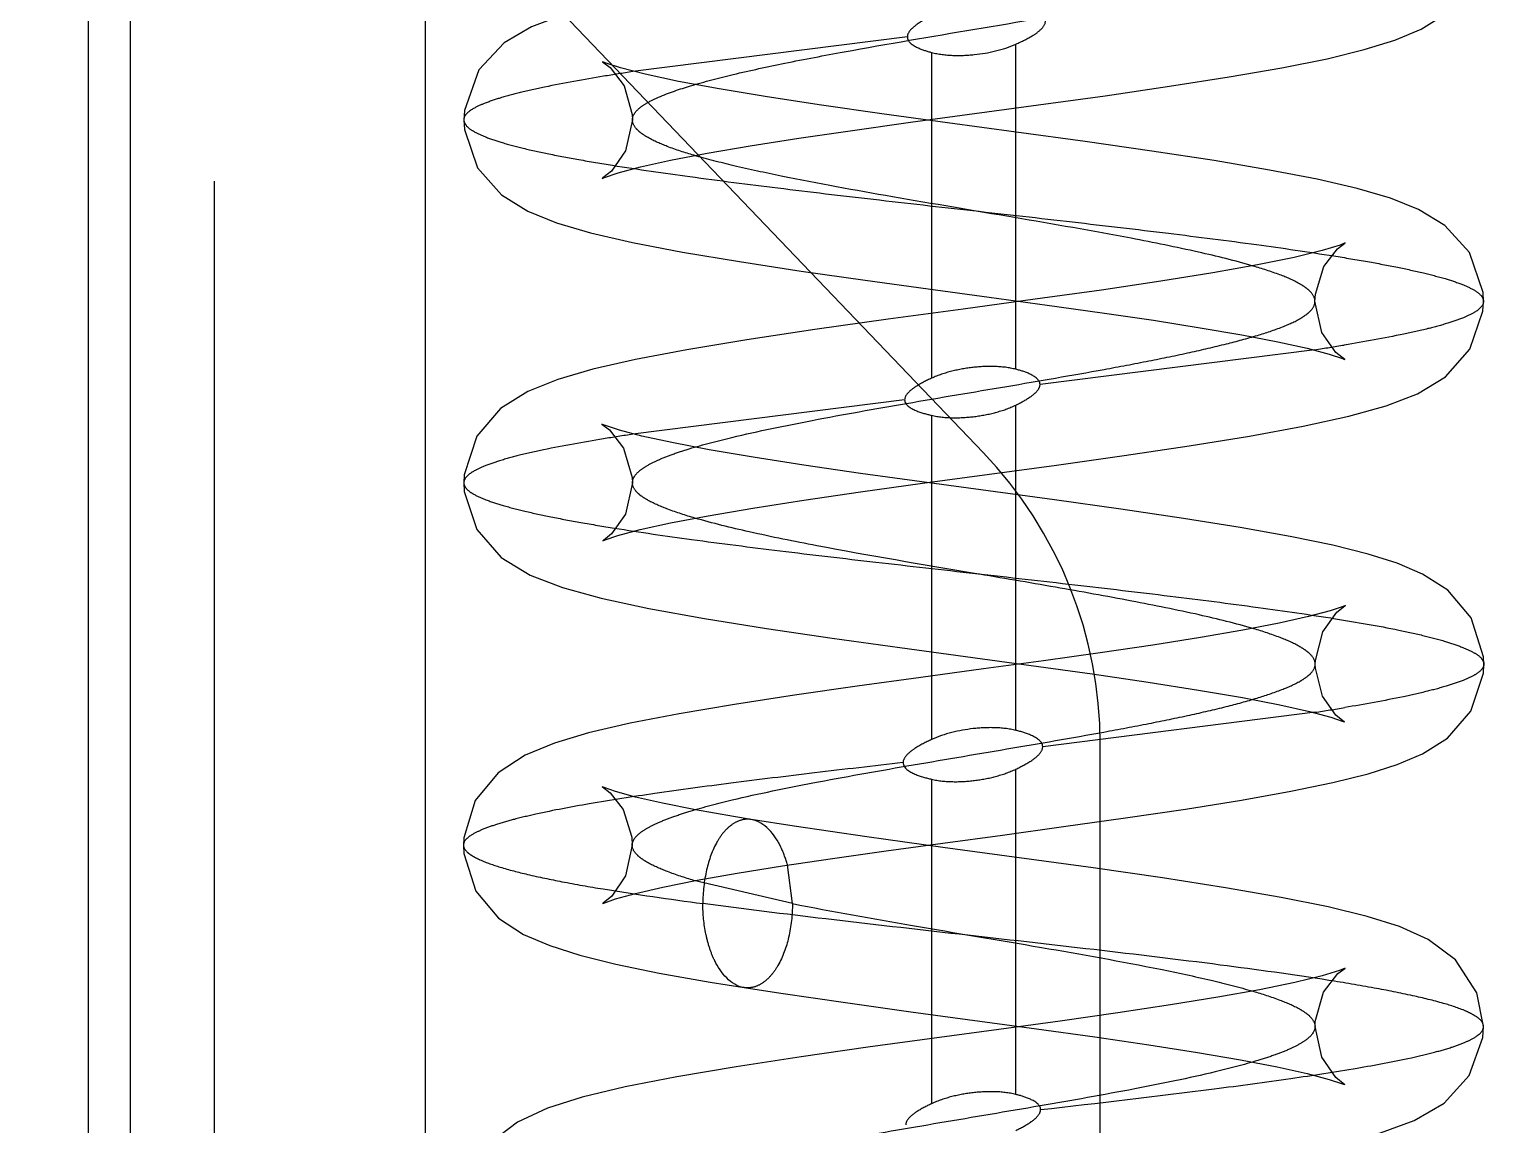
# Model space of a CAD drawing. Header units: inches. Extents: x 0 to 8.3, y 0 to 11.7.
# Drawn here: x 3.0882 to 3.1562, y 1.1233 to 1.1744 of the extents above; entities that cross this region are included whole.
import ezdxf

# ---------------------------------------------------------------- set-up
doc = ezdxf.new("R2010")
doc.units = ezdxf.units.IN
doc.header["$LTSCALE"] = 0.7622047244
doc.header["$MEASUREMENT"] = 0
doc.linetypes.add('HIDDEN', pattern=[0.2, 0.1, -0.1])
doc.layers.add('03__ASM_ALL_CURVES', color=7, linetype='CONTINUOUS')
doc.layers.add('DEFAULT_2', color=8, linetype='HIDDEN')

msp = doc.modelspace()

# ---------------------------------------------------------------- linework, layer by layer
at = {"layer": '03__ASM_ALL_CURVES', "color": 8, "linetype": 'HIDDEN'}
for p, q in [((3.0882430383, 1.2012027913), (3.1327788196, 1.1546728706)), ((3.1382430383, 1.0859718594), (3.1382430383, 1.1410615137))]:
    msp.add_line(p, q, dxfattribs=at)
msp.add_arc((3.118557999, 1.1410615137), 0.0196850394, 0, 43.7455483773, dxfattribs=at)
at = {"layer": 'DEFAULT_2', "color": 8, "linetype": 'HIDDEN'}
for p, q in [((3.0909989439, 1.3823051535), (3.0909989439, 1.0250544852)), ((3.0929674478, 1.2169508228), (3.0929674478, 1.0712815315)), ((3.0969044557, 1.0673445236), (3.0969044557, 1.2169508228)), ((3.1067469754, 1.0752185393), (3.1067469754, 1.2090768071)), ((3.0882430383, 1.2012027913), (3.1327788196, 1.1546728706)), ((3.1292396186, 1.1740789999), (3.1164189287, 1.1724573208)), ((3.1343060305, 1.1585604371), (3.1343060305, 1.1737418751)), ((3.1303690226, 1.173354573), (3.1303690226, 1.1581443928)), ((3.1085361269, 1.1702079795), (3.1085361289, 1.1702045667)), ((3.1167824003, 1.1680071872), (3.1181821114, 1.1683179203)), ((3.1485954762, 1.1641041376), (3.1472872804, 1.1637847879)), ((3.1561336637, 1.1617359748), (3.1561336639, 1.1617327413)), ((3.1482586306, 1.1594768208), (3.135432363, 1.1578530335)), ((3.1291130075, 1.1571374011), (3.1164273258, 1.1555300392)), ((3.1343060305, 1.1417021992), (3.1343060305, 1.1568914904)), ((3.1303690226, 1.1564126639), (3.1303690226, 1.1412747433)), ((3.1085354187, 1.1532632687), (3.1085354179, 1.1532607053)), ((3.1167635409, 1.1510767143), (3.1181832599, 1.1513901828)), ((3.1479602475, 1.1470129022), (3.1465911037, 1.1467048741)), ((3.156151532, 1.1447983168), (3.1561515333, 1.1447958249)), ((3.148267666, 1.1425477291), (3.1355579902, 1.1409399021)), ((3.1382430383, 1.0859718594), (3.1382430383, 1.1410615137)), ((3.1343060305, 1.1247061043), (3.1343060305, 1.1398925571)), ((3.1303690226, 1.1394225087), (3.1303690226, 1.1242718927)), ((3.1085192401, 1.1363464873), (3.1085192391, 1.136344275)), ((3.1238724597, 1.1336174895), (3.12363677, 1.1354255917)), ((3.1165430117, 1.1340909815), (3.1178249449, 1.1343872392)), ((3.1238725135, 1.1336167027), (3.1192665046, 1.1346991792)), ((3.1485968696, 1.1302455625), (3.1473251283, 1.1299344718)), ((3.1561340746, 1.1278753115), (3.1561340826, 1.1278800887))]:
    msp.add_line(p, q, dxfattribs=at)
for points in [[(3.1463700167, 1.1805168885), (3.1445732848, 1.180177709), (3.142441336, 1.1798185208), (3.1399880537, 1.179439791), (3.1372276589, 1.1790403668), (3.1342066168, 1.1786217707), (3.1310195911, 1.1781889401), (3.1277813119, 1.1777465959), (3.1246124717, 1.177298943), (3.1216295394, 1.1768493503), (3.1189437456, 1.1764021309), (3.1166194962, 1.1759602071), (3.1146738984, 1.175521392), (3.113060602, 1.1750666891), (3.1116960838, 1.1745473311), (3.1104169315, 1.1738044523), (3.109231049, 1.1725416683), (3.1085600267, 1.170648166), (3.1085361289, 1.1702045667)], [(3.1293928285, 1.1700922395), (3.1353636045, 1.1709048805), (3.1384657257, 1.1713356016), (3.1414729413, 1.1717730381), (3.1442593076, 1.1722096335), (3.146724131, 1.17263916), (3.1488280518, 1.1730628673), (3.1505700942, 1.173487479), (3.1519975377, 1.173928825), (3.153227764, 1.174443081), (3.1544137265, 1.1751883475), (3.1555207866, 1.1764450864), (3.1561275673, 1.1782382464), (3.1561507766, 1.1786734612)], [(3.1151041742, 1.1728805459), (3.1150120291, 1.1729198051), (3.1153741981, 1.1726483214), (3.1160140672, 1.1717942847), (3.1163954385, 1.1704491967), (3.1164043557, 1.170206749)], [(3.1311193329, 1.1700685501), (3.1280544779, 1.1704899693), (3.1252287599, 1.170894247), (3.1226897218, 1.171281119), (3.1204576525, 1.1716513474), (3.1185522088, 1.1720042839), (3.116999416, 1.172336016), (3.1158507064, 1.1726315381), (3.1151725219, 1.1728535169), (3.1151041742, 1.1728805459)], [(3.1085361269, 1.1702079795), (3.1085603689, 1.1697625089), (3.1091729262, 1.1679653112), (3.1102956174, 1.1666997863), (3.1115293303, 1.1659364113), (3.1128614548, 1.1653970222), (3.114454751, 1.1649283217), (3.1164052627, 1.1644797365), (3.1187377961, 1.1640327178), (3.1213999499, 1.1635864918), (3.1242874066, 1.1631468286), (3.1272648179, 1.1627221081), (3.1302058868, 1.1623182183), (3.1330524771, 1.1619323991)], [(3.1164043557, 1.1702067612), (3.1160823153, 1.1687584487), (3.1154253334, 1.1678106297), (3.1150249777, 1.1674934232)], [(3.1181821114, 1.1683179203), (3.1198999435, 1.1686484567), (3.1219027668, 1.1689918473), (3.12416664, 1.1693459381), (3.1266710168, 1.169712049), (3.1293928285, 1.1700922395)], [(3.1561336639, 1.1617327413), (3.1561124721, 1.1621495872), (3.155472947, 1.1640156364), (3.1543331413, 1.1652742027), (3.1531018919, 1.1660226299), (3.1517867858, 1.1665473743), (3.1502383815, 1.1669989279), (3.1483716818, 1.1674304948), (3.146141974, 1.1678632654), (3.1435537016, 1.1683028104), (3.1406567888, 1.1687475465), (3.1375399217, 1.1691929603), (3.1343204551, 1.1696346642), (3.1311193329, 1.1700685501)], [(3.1150249777, 1.1674934232), (3.1149916533, 1.1674737739), (3.1151090533, 1.1675202098), (3.1157387609, 1.1677300139), (3.1167824003, 1.1680071872)], [(3.1482671749, 1.1617339031), (3.1482835096, 1.1620620515), (3.1486794106, 1.1633626227), (3.1493122424, 1.1641889166), (3.1496562906, 1.1644464438)], [(3.1496562906, 1.1644464438), (3.1496793422, 1.1644592947), (3.1494349303, 1.1643620201), (3.1485954762, 1.1641041376)], [(3.1472872804, 1.1637847879), (3.1455760207, 1.16343427), (3.1434960033, 1.1630624832), (3.1410684042, 1.1626725099), (3.1382992064, 1.1622627662), (3.1352080778, 1.1618301559), (3.1318414478, 1.1613721371), (3.128344468, 1.1608959353), (3.1249191672, 1.1604137362), (3.121748357, 1.1599370937), (3.1189432879, 1.1594723189), (3.1165450286, 1.1590178963), (3.1145538861, 1.1585656132), (3.1129187266, 1.1580907093), (3.1115277561, 1.1575311298), (3.1102550989, 1.1567362506), (3.1091364252, 1.1554423295), (3.1085522264, 1.153631097), (3.1085354179, 1.1532607053)], [(3.1330524771, 1.1619323991), (3.135770678, 1.1615609686), (3.1383357578, 1.1612005818), (3.140726877, 1.1608482104), (3.1429115708, 1.1605033987), (3.1448547591, 1.1601683903), (3.1465282543, 1.1598460338), (3.147900536, 1.1595421009), (3.1489302277, 1.1592696861), (3.1495485158, 1.159064099), (3.1496058271, 1.1590411012)], [(3.1362016633, 1.1540906083), (3.1393598632, 1.1545325957), (3.1423969614, 1.154983413), (3.1452174479, 1.1554422531), (3.1477221452, 1.1559049962), (3.1498416026, 1.156370391), (3.1515816982, 1.1568538172), (3.1530460061, 1.157419045), (3.1543622848, 1.1582166699), (3.1554989829, 1.1594950533), (3.1561076791, 1.1612735942), (3.1561336637, 1.1617359748)], [(3.1496058271, 1.1590411012), (3.1496586961, 1.1590204063), (3.1492438455, 1.1593434518), (3.148590307, 1.1602843115), (3.148267175, 1.1617345284)], [(3.1150824148, 1.1559590685), (3.1149722768, 1.1560056092), (3.115336726, 1.1557402815), (3.1159963828, 1.1548825954), (3.1163940587, 1.1535156332), (3.116403882, 1.1532611205)], [(3.1299131855, 1.1533049613), (3.1270468955, 1.1537032077), (3.1244119527, 1.1540858331), (3.122048117, 1.1544530527), (3.1199867188, 1.1548043512), (3.1182465051, 1.1551373683), (3.1168445887, 1.1554464484), (3.1158003979, 1.1557205626), (3.1151497749, 1.1559329734), (3.1150824148, 1.1559590685)], [(3.1181832599, 1.1513901828), (3.1199473827, 1.1517269038), (3.1220257522, 1.1520809179), (3.1243991742, 1.1524509047), (3.1270494687, 1.152837133), (3.1299485911, 1.1532403615), (3.1362016633, 1.1540906083)], [(3.1085354187, 1.1532632687), (3.1085562728, 1.1528492109), (3.1091395475, 1.1510754558), (3.1102828181, 1.1497670211), (3.1116351749, 1.1489493876), (3.1131408084, 1.148376427), (3.114953526, 1.1478785712), (3.1171688853, 1.1473975652), (3.1197707072, 1.1469229208), (3.1226634847, 1.1464590871), (3.1257362544, 1.1460083552), (3.1288847431, 1.1455702582)], [(3.116403882, 1.1532618441), (3.1160764935, 1.1518018841), (3.1154307467, 1.1508737861), (3.1150572227, 1.1505752171)], [(3.1561515333, 1.1447958249), (3.1561367154, 1.1451431404), (3.1555560848, 1.1469650293), (3.1544611527, 1.1482422922), (3.1532924532, 1.1489930078), (3.1521018452, 1.1495021579), (3.1507431379, 1.1499330908), (3.149098347, 1.1503452766), (3.1471052031, 1.1507576508), (3.1447674223, 1.1511745999), (3.1421218347, 1.1515972148), (3.139198155, 1.152028691), (3.1361016948, 1.1524623949), (3.1299131855, 1.1533049613)], [(3.1150572227, 1.1505752171), (3.1150248926, 1.1505557994), (3.1151307332, 1.1505984657), (3.1157303085, 1.1508014841), (3.1167635409, 1.1510767143)], [(3.1496586283, 1.1475191111), (3.1496892288, 1.1475372223), (3.1495749167, 1.1474908399), (3.1489718222, 1.1472862329), (3.1479602475, 1.1470129022)], [(3.1482791356, 1.1447961579), (3.1482835444, 1.1449669121), (3.1486274514, 1.1463037895), (3.1492820187, 1.1472229297), (3.1496586283, 1.1475191111)], [(3.1465911037, 1.1467048741), (3.1449018711, 1.1463773111), (3.1429265131, 1.1460374947), (3.1406968393, 1.1456872955), (3.1382434056, 1.1453268302), (3.1355967586, 1.1449553457), (3.1327906649, 1.1445716033), (3.1298666136, 1.1441742354), (3.1268971327, 1.1437647619), (3.1239703188, 1.1433456189), (3.1211750484, 1.1429184341), (3.1185952293, 1.1424833704), (3.1162996826, 1.1420373353), (3.1143584075, 1.1415820174), (3.1127628695, 1.1411047912), (3.1114024037, 1.1405423206), (3.1101316554, 1.1397184854), (3.109067283, 1.1384263416), (3.1085342782, 1.136693441), (3.1085192391, 1.136344275)], [(3.1288847431, 1.1455702582), (3.135023194, 1.1447348782), (3.1378595723, 1.1443385345), (3.140472589, 1.1439561324), (3.1428256744, 1.1435878571), (3.1448871021, 1.1432346763), (3.1466280171, 1.1428989362), (3.1480126428, 1.142587494), (3.1490096412, 1.142314705), (3.1495794216, 1.1421165929), (3.1496295643, 1.1420954826)], [(3.1234154925, 1.1353720479), (3.1257386818, 1.1357188062), (3.1282430146, 1.136074606), (3.130900059, 1.1364405211), (3.1336771784, 1.1368178834), (3.136534352, 1.1372082545), (3.1394192203, 1.1376130849), (3.1422297021, 1.1380283666), (3.1448391378, 1.1384464748), (3.147145248, 1.1388610773), (3.1491057945, 1.1392696892), (3.1507447806, 1.1396797795), (3.1521044833, 1.1401076666), (3.1532908995, 1.1406098327), (3.1544504441, 1.1413468071), (3.1555367996, 1.1425959727), (3.1561291006, 1.1443695932), (3.156151532, 1.1447983168)], [(3.1496295643, 1.1420954826), (3.1496496607, 1.142090121), (3.1492359566, 1.1424207414), (3.1486238218, 1.1432980906), (3.148284608, 1.1446064327), (3.1482791357, 1.1447970684)], [(3.1219543925, 1.1375397309), (3.1211159589, 1.1376783732), (3.1193503267, 1.1379905535), (3.117805282, 1.1382975732), (3.1165461765, 1.1385886544), (3.115622111, 1.1388461832), (3.1150873017, 1.1390335068), (3.1149967705, 1.1390726542)], [(3.1149967705, 1.1390726542), (3.1150067574, 1.1390657754), (3.1153736187, 1.1387846736), (3.1159673657, 1.1380035621), (3.1163726537, 1.1367125966), (3.116393052, 1.1363445829)], [(3.1308905497, 1.1362412251), (3.1273420546, 1.1367318821), (3.1239477975, 1.1372280334), (3.1219557997, 1.1375411215)], [(3.1085192401, 1.1363464873), (3.1085384781, 1.1359496208), (3.1090997972, 1.1342037794), (3.1101615565, 1.1329424639), (3.1113287777, 1.1321791958), (3.1125473059, 1.1316538834), (3.1139526645, 1.1312085566), (3.1156377468, 1.1307878352), (3.117656987, 1.13037106), (3.120039639, 1.1299479741), (3.121616078, 1.1296927658)], [(3.1163930519, 1.1363452446), (3.1160815515, 1.1349142677), (3.115437613, 1.1339632245), (3.1150419771, 1.1336397127)], [(3.1561340746, 1.1278753115), (3.1558272024, 1.1294557813), (3.1548183924, 1.1309901634), (3.1535525196, 1.1319327062), (3.1522102275, 1.1325399447), (3.150702865, 1.1330165342), (3.1488863496, 1.1334609083), (3.1466867606, 1.13390507), (3.1440936883, 1.1343572282), (3.1411427344, 1.1348174124), (3.1379059135, 1.1352834039), (3.1344537933, 1.1357580104), (3.1308905497, 1.1362412251)], [(3.1178249449, 1.1343872392), (3.1194227018, 1.1347040741), (3.1213003912, 1.1350336858), (3.1234154925, 1.1353720479)], [(3.1150419771, 1.1336397127), (3.1150077073, 1.133618639), (3.1150718027, 1.1336423337), (3.1156090057, 1.1338307231), (3.1165430117, 1.1340909815)], [(3.1482674562, 1.1278781911), (3.1482756376, 1.1281106392), (3.1486692944, 1.1294876962), (3.1493392721, 1.1303571049), (3.1496602623, 1.1305921176)], [(3.1496602623, 1.1305921176), (3.1496776152, 1.130601594), (3.1494146787, 1.1304964378), (3.1485968696, 1.1302455625)], [(3.1473251283, 1.1299344718), (3.1456822191, 1.1295962571), (3.1437341347, 1.1292449412), (3.1415188134, 1.1288842884), (3.1390582145, 1.1285141401), (3.1363768796, 1.1281332422), (3.1335100877, 1.1277398746), (3.1305000728, 1.1273319504), (3.1273996908, 1.1269070287), (3.12427497, 1.1264618979), (3.1212497954, 1.1259999916), (3.1184740039, 1.1255300264), (3.1160625776, 1.1250576753), (3.1140650758, 1.1245788578), (3.1124369702, 1.1240624149), (3.1110416024, 1.1234160879), (3.1098124892, 1.1224741362), (3.1088600129, 1.1210184979), (3.1085384329, 1.119401212)], [(3.1216149703, 1.1296945596), (3.1233258905, 1.1294316234), (3.1263496088, 1.1289924047), (3.1293973921, 1.1285699887)], [(3.1293973921, 1.1285699887), (3.1352742331, 1.1277708256), (3.1379940853, 1.1273909996), (3.1405099139, 1.1270229466), (3.142785521, 1.126666201), (3.1447921722, 1.1263217292), (3.1465029145, 1.1259928556), (3.1478941693, 1.1256848261), (3.148932326, 1.1254100836), (3.1495569773, 1.1252024534), (3.149636794, 1.12517012)], [(3.1294906336, 1.1193191974), (3.1353923548, 1.1201213751), (3.1384662902, 1.1205472253), (3.1415010668, 1.1209887863), (3.1443895101, 1.1214442179), (3.147042949, 1.1219139634), (3.1493832225, 1.1224023942), (3.1513171545, 1.1229124431), (3.1528946982, 1.1234927136), (3.1542904471, 1.124305025), (3.1554676942, 1.1255878733), (3.1561021608, 1.1273683138), (3.1561340833, 1.1278800887)], [(3.149636794, 1.12517012), (3.1496634047, 1.1251609318), (3.1492390295, 1.1254925002), (3.1485851607, 1.1264406755), (3.1482674567, 1.1278785264)]]:
    msp.add_lwpolyline(points, dxfattribs=at)
for centre, radius, start, end in [((3.1342652227, 1.0555290461), 0.1182823387, 98.6778561299, 99.3438329988), ((3.131073912, 1.2725421052), 0.1143637752, 278.6422059143, 279.3400712191), ((3.1345462768, 1.0360731098), 0.120823236, 98.6247517136, 99.2853005105), ((3.118557999, 1.1410615137), 0.0196850394, 0, 43.7455483773), ((3.132064235, 1.2490914668), 0.1077688231, 278.6474190363, 279.3983805591)]:
    msp.add_arc(centre, radius, start, end, dxfattribs=at)
for points, knots in [([(3.1164043557, 1.1702071562), (3.1164044573, 1.1704108051), (3.1166626617, 1.1707368739), (3.1171248426, 1.1710295383), (3.1179252278, 1.1714158031), (3.119266316, 1.1718582629), (3.1212386497, 1.1723712644), (3.1236308524, 1.1728859095), (3.1273922568, 1.1735976621), (3.1323861518, 1.174437892), (3.1373761512, 1.1752818928), (3.1411272778, 1.1759953612), (3.1435129769, 1.1765072877), (3.1454708569, 1.177017054), (3.1467896561, 1.1774632376), (3.1475688428, 1.1778513203), (3.1480207234, 1.1781462818), (3.148278729, 1.178469065), (3.1482786301, 1.1786727318)], [0, 0, 0, 0, 0.0182387928, 0.0321686711, 0.0500048292, 0.0972064432, 0.158620996, 0.2323974518, 0.3163315897, 0.5014449398, 0.685926395, 0.7695703218, 0.8433942279, 0.9044360366, 0.9506232526, 0.9680315819, 0.9817595999, 1, 1, 1, 1]), ([(3.1303690226, 1.1750587873), (3.1301378699, 1.174944858), (3.1297943189, 1.1747563579), (3.129395713, 1.1744443813), (3.1292390392, 1.1742059835), (3.1292394349, 1.1740788889)], [0, 0, 0, 0, 0.5017786874, 0.7525316341, 1, 1, 1, 1]), ([(3.1343060305, 1.1737418751), (3.1345806915, 1.1738632183), (3.1349916848, 1.1740651406), (3.1354728834, 1.1743965816), (3.1356834631, 1.1746625442), (3.1356835736, 1.1748102005)], [0, 0, 0, 0, 0.5021605661, 0.7530661157, 1, 1, 1, 1]), ([(3.1292394349, 1.1740788889), (3.129240137, 1.1738534914), (3.1297347621, 1.1735306827), (3.1301419639, 1.1734150986), (3.1303690226, 1.173354573)], [0, 0, 0, 0, 0.4895863343, 1, 1, 1, 1]), ([(3.1303690226, 1.173354573), (3.1306919385, 1.1732684954), (3.1313635137, 1.1731915785), (3.1326974141, 1.1732479126), (3.1336958502, 1.1734723019), (3.1343060305, 1.1737418751)], [0, 0, 0, 0, 0.2501835081, 0.5006120164, 1, 1, 1, 1]), ([(3.1150610503, 1.1722419905), (3.1141367877, 1.1720894853), (3.1128358527, 1.1718587365), (3.111227073, 1.1714999904), (3.1102927391, 1.1712537999), (3.1095390785, 1.1710007178), (3.1089493674, 1.1707414255), (3.1085372093, 1.1704288639), (3.1085361269, 1.1702083343)], [0, 0, 0, 0, 0.4030949891, 0.5686732567, 0.7082775311, 0.8206487376, 0.9051032499, 1, 1, 1, 1]), ([(3.1085361289, 1.170204925), (3.1085367149, 1.1701088417), (3.1086631643, 1.1698798556), (3.1090360049, 1.1696324404), (3.1096031227, 1.1693737465), (3.1103831243, 1.1691178917), (3.1113732853, 1.1688577991), (3.1125694253, 1.1685980925), (3.1139593254, 1.1683369978), (3.1161497353, 1.1679713216), (3.1192458748, 1.1675257167), (3.1233066712, 1.167007648), (3.1277140198, 1.1664889528), (3.1323033086, 1.1659700099), (3.1368964362, 1.1654509187), (3.1413108285, 1.1649331316), (3.1453766678, 1.1644152737), (3.1484742798, 1.1639688411), (3.1506663208, 1.1636030445), (3.1520622478, 1.1633416645), (3.1532691446, 1.1630817212), (3.1542719749, 1.16282291), (3.1550619962, 1.1625674934), (3.1556336548, 1.1623087032), (3.1560077578, 1.162060782), (3.1561331601, 1.1618314668), (3.1561336637, 1.1617354893)], [0, 0, 0, 0, 0.0059040308, 0.0146867448, 0.0273281987, 0.0440977004, 0.0650675752, 0.0902135742, 0.1192905739, 0.1519582696, 0.2266608751, 0.3114768104, 0.4034959671, 0.4993405234, 0.5952669069, 0.6875215528, 0.7724436425, 0.8471097973, 0.879804541, 0.908991342, 0.9343679983, 0.9556480367, 0.9726129657, 0.9853206384, 0.9941024985, 1, 1, 1, 1]), ([(3.1192793834, 1.1685524251), (3.1188597476, 1.1686755924), (3.118128699, 1.1689111105), (3.1173043739, 1.1692644728), (3.1168298463, 1.1695663492), (3.1165430425, 1.1698107358), (3.1164044132, 1.1700558955), (3.1164043557, 1.170206749)], [0, 0, 0, 0, 0.3811410696, 0.6689609919, 0.7790832141, 0.8685307689, 1, 1, 1, 1]), ([(3.1453794295, 1.1633837475), (3.1445370103, 1.1636303458), (3.142643676, 1.1640902037), (3.1389266302, 1.1648402817), (3.1341567939, 1.1656638477), (3.1286995682, 1.1665741477), (3.1243270827, 1.1673629943), (3.1212428108, 1.1680288902), (3.1198921762, 1.1683725644), (3.1192793834, 1.1685524251)], [0, 0, 0, 0, 0.098929623, 0.2194122625, 0.4273670648, 0.6444010776, 0.8430137475, 0.928021358, 1, 1, 1, 1]), ([(3.1482671749, 1.1617341025), (3.1482671291, 1.1618843847), (3.148130089, 1.1621291961), (3.147843562, 1.1623730662), (3.1473663686, 1.1626749217), (3.1465359204, 1.1630248999), (3.1458007683, 1.1632604105), (3.1453794295, 1.1633837475)], [0, 0, 0, 0, 0.1305916924, 0.2195401962, 0.3294395996, 0.6185021631, 1, 1, 1, 1]), ([(3.116403882, 1.1532614212), (3.1164039497, 1.1534644177), (3.1166560903, 1.1537879573), (3.1171057155, 1.1540838882), (3.1176319343, 1.1543478685), (3.1182949368, 1.1546071034), (3.1194406331, 1.1549800804), (3.1216170697, 1.1555390971), (3.125002266, 1.156231086), (3.1292864315, 1.1569912447), (3.1338332171, 1.1577520003), (3.137609036, 1.1583997844), (3.1404598898, 1.1589369738), (3.1423646932, 1.1593288721), (3.1440557055, 1.159719231), (3.1454988725, 1.1601065336), (3.1466598697, 1.1604907846), (3.1474323136, 1.1608286367), (3.1478748116, 1.1611189782), (3.148142085, 1.1613555973), (3.1482671574, 1.1615900419), (3.1482671749, 1.1617339031)], [0, 0, 0, 0, 0.0181752826, 0.0318178675, 0.0491784156, 0.0704328501, 0.0956249582, 0.1569625702, 0.2715213412, 0.4048960667, 0.5465293592, 0.684278026, 0.7478909964, 0.8062650882, 0.8583832927, 0.9032635724, 0.9399898397, 0.9678380961, 0.978468163, 0.9871193955, 1, 1, 1, 1]), ([(3.1561336639, 1.1617322571), (3.1561325461, 1.1615126579), (3.1557289164, 1.1612001433), (3.1551478448, 1.1609378873), (3.154404753, 1.1606834397), (3.1534764607, 1.1604373122), (3.1518665229, 1.1600778069), (3.1505621102, 1.1598472417), (3.1496344624, 1.159694513)], [0, 0, 0, 0, 0.0947714327, 0.1781142394, 0.2890850405, 0.4282237711, 0.5942748524, 1, 1, 1, 1]), ([(3.1343060305, 1.1585604371), (3.1339823194, 1.1586448333), (3.1333101456, 1.1587174066), (3.1323049855, 1.1586706089), (3.1313136075, 1.1584942675), (3.1306732017, 1.158284091), (3.1303690226, 1.1581443928)], [0, 0, 0, 0, 0.2498369759, 0.4999199328, 0.7500191481, 1, 1, 1, 1]), ([(3.1354320017, 1.1578533341), (3.1354312613, 1.1580765633), (3.1349335318, 1.1583897666), (3.1345312058, 1.1585017306), (3.1343060305, 1.1585604371)], [0, 0, 0, 0, 0.4896127211, 1, 1, 1, 1]), ([(3.1303690226, 1.1581443928), (3.1301170475, 1.15802867), (3.1297407231, 1.1578367933), (3.1293004512, 1.1575223211), (3.1291131065, 1.157273616), (3.1291129728, 1.1571371046)], [0, 0, 0, 0, 0.5020143883, 0.7528448454, 1, 1, 1, 1]), ([(3.1343060305, 1.1568914904), (3.1345354748, 1.1570032036), (3.1348768244, 1.1571880116), (3.1352739257, 1.157492753), (3.1354324187, 1.1577275784), (3.1354320017, 1.1578533341)], [0, 0, 0, 0, 0.5018704669, 0.7526858163, 1, 1, 1, 1]), ([(3.1291129728, 1.1571371046), (3.1291127353, 1.1568946137), (3.1296870378, 1.1565796418), (3.1301215948, 1.1564702751), (3.1303690226, 1.1564126639)], [0, 0, 0, 0, 0.4883640744, 1, 1, 1, 1]), ([(3.1303690226, 1.1564126639), (3.130695437, 1.1563366613), (3.1313692013, 1.1562750974), (3.1323755428, 1.156335082), (3.1333660869, 1.1565242569), (3.1340046247, 1.15674474), (3.1343060305, 1.1568914904)], [0, 0, 0, 0, 0.2498781771, 0.4999607357, 0.7500569415, 1, 1, 1, 1]), ([(3.1150513712, 1.1553132164), (3.1141171226, 1.1551600111), (3.1128064703, 1.1549293796), (3.1111927885, 1.1545668362), (3.1102682108, 1.1543179058), (3.1095271406, 1.1540618642), (3.1089452101, 1.1537977405), (3.1085363946, 1.1534849638), (3.1085354187, 1.153263507)], [0, 0, 0, 0, 0.407429376, 0.572821866, 0.7107534288, 0.8212078395, 0.9046938951, 1, 1, 1, 1]), ([(3.108535418, 1.1532609478), (3.1085357896, 1.153164877), (3.1086638068, 1.1529341642), (3.1090460528, 1.1526872982), (3.1096306226, 1.1524301458), (3.1104338026, 1.1521759188), (3.1114452561, 1.1519165964), (3.1126548602, 1.1516565165), (3.1140494278, 1.1513950606), (3.1162389186, 1.1510290459), (3.1193387185, 1.1505824339), (3.1234092293, 1.1500668159), (3.1278264207, 1.1495491306), (3.1324145237, 1.1490303361), (3.1369952366, 1.1485113575), (3.1413969786, 1.147992462), (3.1454562843, 1.1474760063), (3.149015522, 1.146963631), (3.1515983788, 1.1465176245), (3.1533029877, 1.1461439138), (3.1542891893, 1.1458839194), (3.1550709189, 1.1456285655), (3.1556428929, 1.1453700986), (3.1560203637, 1.1451246583), (3.1561510844, 1.1448950259), (3.1561515319, 1.1447986913)], [0, 0, 0, 0, 0.0059020727, 0.0147860874, 0.0277606058, 0.0450365709, 0.0664831899, 0.091893309, 0.1210303421, 0.1536437695, 0.228262535, 0.3134102187, 0.4057059427, 0.5014840048, 0.5970728976, 0.6889180698, 0.7737729623, 0.8484539116, 0.9098249231, 0.9347389035, 0.9556388417, 0.9724613262, 0.9852095672, 0.9940816989, 1, 1, 1, 1]), ([(3.1193130701, 1.1516166682), (3.118892701, 1.1517399556), (3.1181557331, 1.1519765994), (3.1173207857, 1.1523246473), (3.1168349782, 1.1526236335), (3.116543502, 1.1528657024), (3.1164039297, 1.1531109327), (3.116403882, 1.1532611205)], [0, 0, 0, 0, 0.3791170347, 0.6695513517, 0.7806375237, 0.8700251414, 1, 1, 1, 1]), ([(3.1454083883, 1.1464478886), (3.1445691984, 1.1466965706), (3.1426751944, 1.147155446), (3.1395834993, 1.1477772346), (3.1360820614, 1.1484041417), (3.1311747451, 1.149236278), (3.1263984598, 1.1500340689), (3.1220462022, 1.1509084822), (3.1201534815, 1.1513701893), (3.1193130701, 1.1516166682)], [0, 0, 0, 0, 0.0986640041, 0.2194739575, 0.3554981337, 0.4996078555, 0.7805692488, 0.901274152, 1, 1, 1, 1]), ([(3.1482791357, 1.1447966317), (3.148279064, 1.1449477604), (3.1481362613, 1.1451926485), (3.1478467232, 1.1454356025), (3.1473700051, 1.1457360822), (3.1465496351, 1.1460880012), (3.1458236814, 1.1463248223), (3.1454083883, 1.1464478886)], [0, 0, 0, 0, 0.132041931, 0.2223098968, 0.3332720766, 0.6215597594, 1, 1, 1, 1]), ([(3.116393052, 1.1363445829), (3.1163930998, 1.1365497271), (3.1166631755, 1.1368719713), (3.1171236319, 1.1371640878), (3.1176613389, 1.1374271744), (3.1183300291, 1.1376854775), (3.1194728055, 1.1380581386), (3.1216438872, 1.1386200665), (3.1250264547, 1.1393059073), (3.1293045944, 1.140063426), (3.1338396065, 1.1408245769), (3.1376047583, 1.1414717268), (3.1404535818, 1.1420063716), (3.1423590076, 1.1423958899), (3.1440453622, 1.1427855438), (3.1454800761, 1.1431730896), (3.1466376158, 1.1435587701), (3.147413809, 1.1438955152), (3.1478677176, 1.1441830911), (3.148145043, 1.1444159407), (3.1482790514, 1.1446514865), (3.1482791356, 1.1447961579)], [0, 0, 0, 0, 0.0183700613, 0.0323360516, 0.0500200102, 0.0714701928, 0.0966240878, 0.1575580495, 0.2721895262, 0.4055797849, 0.5466153729, 0.6839653409, 0.7476721632, 0.8061663951, 0.8581059699, 0.9026406582, 0.9391878421, 0.9673073466, 0.9781863244, 0.9870450953, 1, 1, 1, 1]), ([(3.1561515332, 1.1447961954), (3.1561511965, 1.1447042938), (3.1560304628, 1.1444838316), (3.1556700158, 1.1442486718), (3.1551267484, 1.1440016012), (3.1543857652, 1.1437571196), (3.1534563878, 1.1435081943), (3.1518660824, 1.1431514645), (3.150577874, 1.1429208893), (3.1496626766, 1.1427692486)], [0, 0, 0, 0, 0.0396658752, 0.0990539498, 0.1844349951, 0.2967046301, 0.4354009794, 0.5996066367, 1, 1, 1, 1]), ([(3.1343060305, 1.1417021992), (3.133981211, 1.1417824709), (3.133308804, 1.1418533457), (3.1319738645, 1.1417874624), (3.1309759162, 1.1415531035), (3.1303690226, 1.1412747433)], [0, 0, 0, 0, 0.250228459, 0.5006623241, 1, 1, 1, 1]), ([(3.1355579307, 1.1409385414), (3.1355579239, 1.1411843667), (3.1349990134, 1.1415231311), (3.134555598, 1.1416405244), (3.1343060305, 1.1417021992)], [0, 0, 0, 0, 0.4888148014, 1, 1, 1, 1]), ([(3.1303690226, 1.1412747433), (3.1301013817, 1.1411519861), (3.1297023928, 1.1409474975), (3.1292360159, 1.1406100108), (3.1290418749, 1.1403441604), (3.1290412833, 1.140199219)], [0, 0, 0, 0, 0.5020219334, 0.7528806317, 1, 1, 1, 1]), ([(3.1343060305, 1.1398925571), (3.1345600821, 1.1400129465), (3.1349383195, 1.1402128797), (3.135378928, 1.1405433042), (3.1355579345, 1.1408000372), (3.1355579307, 1.1409385414)], [0, 0, 0, 0, 0.5019119657, 0.7527259398, 1, 1, 1, 1]), ([(3.1290412555, 1.1401986956), (3.1276622098, 1.1400408971), (3.1249800569, 1.1397304702), (3.1211148115, 1.1392576633), (3.11760591, 1.1387877789), (3.1145700396, 1.1383196732), (3.1123866609, 1.1379105211), (3.1109467343, 1.137569655), (3.1101125354, 1.1373356146), (3.1094369564, 1.1370953537), (3.1088997629, 1.1368461785), (3.108520116, 1.1365537017), (3.10851924, 1.1363461426)], [0, 0, 0, 0, 0.1974894778, 0.3841609476, 0.5540314152, 0.7011843864, 0.8211191895, 0.8701057095, 0.9114270721, 0.9448957522, 0.9704684559, 1, 1, 1, 1]), ([(3.1290412833, 1.140199219), (3.1290402324, 1.1399417114), (3.1296431918, 1.13959946), (3.1301062338, 1.1394834033), (3.1303690226, 1.1394225087)], [0, 0, 0, 0, 0.4883907625, 1, 1, 1, 1]), ([(3.1303690226, 1.1394225087), (3.1306953826, 1.139346883), (3.1313684519, 1.1392831182), (3.1323745144, 1.1393419957), (3.1333647873, 1.139530482), (3.134003198, 1.1397490516), (3.1343060305, 1.1398925571)], [0, 0, 0, 0, 0.2498881387, 0.4999533268, 0.7500325863, 1, 1, 1, 1]), ([(3.1219545046, 1.1375413324), (3.1218128229, 1.1375643157), (3.1215068537, 1.1375503421), (3.1210736435, 1.1373467461), (3.1206799566, 1.1369921116), (3.1201957116, 1.1362984534), (3.1198020826, 1.1351476388), (3.1196921163, 1.1341475136), (3.11969218, 1.1336174894)], [0, 0, 0, 0, 0.0861148577, 0.1779272583, 0.2818150709, 0.4006177479, 0.6820054358, 1, 1, 1, 1]), ([(3.12363677, 1.1354255917), (3.1235603713, 1.1357054142), (3.1232735398, 1.1365558955), (3.1225798995, 1.137439121), (3.1219558068, 1.1375411204)], [0, 0, 0, 0, 0.3144542997, 1, 1, 1, 1]), ([(3.108519239, 1.1363439264), (3.1085196752, 1.1362128454), (3.1086843234, 1.1360050961), (3.1089745649, 1.1358146559), (3.1094755748, 1.1355643752), (3.1103278368, 1.1352763006), (3.1116092263, 1.1349443546), (3.1132159317, 1.1346113373), (3.1159413241, 1.1341343358), (3.1181381833, 1.1338243612), (3.119692392, 1.1336171078)], [0, 0, 0, 0, 0.0336525463, 0.058921, 0.0909854815, 0.1762791052, 0.2897570241, 0.4305442338, 0.597456854, 1, 1, 1, 1]), ([(3.1192665046, 1.1346991792), (3.1188529129, 1.134822126), (3.1181283501, 1.1350587559), (3.1173084894, 1.1354088515), (3.1168296214, 1.1357079116), (3.1165383965, 1.135949269), (3.1163930331, 1.1361935726), (3.116393052, 1.1363445357)], [0, 0, 0, 0, 0.3772583237, 0.6659971041, 0.7773900074, 0.8680072, 1, 1, 1, 1]), ([(3.1561340826, 1.1278800359), (3.156133262, 1.1280182728), (3.1559579179, 1.1282381861), (3.1556457113, 1.1284378383), (3.1550956423, 1.1287033669), (3.1541477049, 1.1290050201), (3.1527181048, 1.1293520394), (3.1509301077, 1.1297010134), (3.1479378531, 1.1302003468), (3.1435778456, 1.1307997153), (3.1378251428, 1.131488588), (3.1316836638, 1.1321801397), (3.125592826, 1.1328722178), (3.1216032048, 1.1333622656), (3.119692456, 1.1336177568)], [0, 0, 0, 0, 0.0111674549, 0.0196543117, 0.0305546658, 0.0601116558, 0.0999608643, 0.149316152, 0.2072554099, 0.3450064514, 0.5047924507, 0.6752977363, 0.8442692548, 1, 1, 1, 1]), ([(3.1216149006, 1.1296945705), (3.1210039295, 1.1297911432), (3.1203697904, 1.1305751598), (3.1199966771, 1.13154055), (3.1197616105, 1.1324310794), (3.1196926124, 1.1331379957), (3.1196925582, 1.1336174895)], [0, 0, 0, 0, 0.4033708467, 0.5399433075, 0.6873141732, 1, 1, 1, 1]), ([(3.123872713, 1.1336174895), (3.1238726532, 1.1330884797), (3.1237628558, 1.132090119), (3.1233703709, 1.1309411281), (3.1228876866, 1.130247751), (3.1224951528, 1.1298926219), (3.1220632379, 1.1296877727), (3.1217577999, 1.1296721634), (3.1216162539, 1.1296943575)], [0, 0, 0, 0, 0.3178584606, 0.5992277578, 0.7180805679, 0.8220409381, 0.9139121548, 1, 1, 1, 1]), ([(3.1238726277, 1.1336174894), (3.1257349909, 1.1332460191), (3.1296094321, 1.1325621923), (3.1353505013, 1.1316044017), (3.1400043882, 1.1307826571), (3.1432967976, 1.1300786823), (3.1447313248, 1.1297140664), (3.1453802334, 1.129523737)], [0, 0, 0, 0, 0.2601370521, 0.5388439428, 0.797364026, 0.9073660313, 1, 1, 1, 1]), ([(3.1453802334, 1.129523737), (3.1458005461, 1.1294004564), (3.1465344995, 1.1291652261), (3.1473640607, 1.1288162027), (3.1478423701, 1.1285159364), (3.1481303986, 1.1282734474), (3.1482684581, 1.1280287392), (3.1482685928, 1.1278785304)], [0, 0, 0, 0, 0.3809391603, 0.6700228395, 0.7801855488, 0.8693654189, 1, 1, 1, 1]), ([(3.1482685929, 1.1278781952), (3.1482686289, 1.1276750705), (3.1480166681, 1.1273504699), (3.1475644661, 1.1270550147), (3.1470337217, 1.1267912554), (3.1463640785, 1.1265330153), (3.1452118051, 1.1261611317), (3.143032696, 1.1256003557), (3.1396427832, 1.1249057961), (3.135354352, 1.124150392), (3.1308057245, 1.1233854553), (3.1270321764, 1.1227394189), (3.1241837944, 1.1222013614), (3.1222802467, 1.1218094393), (3.1205913865, 1.1214191854), (3.1191533188, 1.1210323016), (3.1179997072, 1.1206479989), (3.117233841, 1.1203098441), (3.1167955879, 1.1200191863), (3.1165305412, 1.1197815931), (3.1164061539, 1.1195477832), (3.1164056789, 1.1194039147)], [0, 0, 0, 0, 0.018186069, 0.0318661681, 0.0493341656, 0.0707947246, 0.0961926219, 0.1576491562, 0.2721553521, 0.4059023792, 0.5475038462, 0.6851224131, 0.7486563681, 0.8070263214, 0.8591114704, 0.9038331819, 0.9402932055, 0.9679336612, 0.9785010051, 0.987119162, 1, 1, 1, 1]), ([(3.1354587467, 1.1239971596), (3.138163523, 1.1243055738), (3.1420599035, 1.124757487), (3.1469837647, 1.1254187519), (3.1500528946, 1.1258909581), (3.1522699511, 1.1263000846), (3.1537330468, 1.1266424113), (3.1545724644, 1.1268775157), (3.1552419343, 1.1271198455), (3.1557731087, 1.127372245), (3.1561321632, 1.1276700287), (3.1561340746, 1.1278752718)], [0, 0, 0, 0, 0.3843188883, 0.5537199055, 0.7013508582, 0.8226267348, 0.8720043634, 0.9132104572, 0.9461299211, 0.971023726, 1, 1, 1, 1]), ([(3.1343060305, 1.1247061043), (3.1339815836, 1.1247884087), (3.1333088812, 1.1248580008), (3.1323033271, 1.1248074548), (3.1313121583, 1.1246272932), (3.1306723014, 1.1244139043), (3.1303690226, 1.1242718927)], [0, 0, 0, 0, 0.2498510568, 0.4999339472, 0.750031339, 1, 1, 1, 1]), ([(3.1354586755, 1.1239973677), (3.1354590553, 1.1242243161), (3.1349437772, 1.1245370907), (3.13453566, 1.1246478529), (3.1343060305, 1.1247061043)], [0, 0, 0, 0, 0.4892701382, 1, 1, 1, 1]), ([(3.1303690226, 1.1242718927), (3.1301256379, 1.1241579267), (3.129762531, 1.1239690907), (3.129338618, 1.1236592952), (3.129161614, 1.1234158386), (3.1291622858, 1.1232835506)], [0, 0, 0, 0, 0.5020195096, 0.7528817661, 1, 1, 1, 1]), ([(3.1343060305, 1.1230289205), (3.1345398564, 1.123141131), (3.1348879468, 1.1233268393), (3.1352941623, 1.123632434), (3.1354584614, 1.1238695347), (3.1354586755, 1.1239973677)], [0, 0, 0, 0, 0.5018604494, 0.7526398545, 1, 1, 1, 1])]:
    msp.add_open_spline(points, degree=3, knots=knots, dxfattribs=at)

doc.saveas('drawing.dxf')
